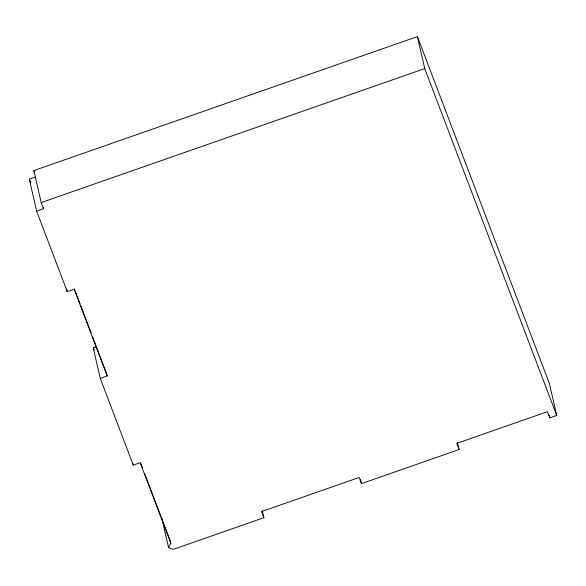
<?xml version="1.0" encoding="UTF-8"?>
<svg xmlns="http://www.w3.org/2000/svg" width="586" height="586" viewBox="0 0 586 586"><rect width="100%" height="100%" fill="white"/><g stroke="black" fill="none" stroke-linecap="round" stroke-linejoin="round"><path stroke-width="0.88" d="M262.235 510.611L263.861 517.716L173.163 549.404L168.541 547.536L170.826 543.266L170.336 541.127L144.735 473.84M170.826 543.266L140.171 462.691L133.264 465.108L100.272 378.402L107.179 375.985L74.195 289.279L67.28 291.696L36.625 211.121L43.54 208.711L41.203 202.573L33.878 170.57L417.415 36.596L549.375 383.427L556.7 415.43L549.793 417.84L547.456 411.702L456.75 443.382L459.087 449.521L361.474 483.618L359.137 477.48L261.524 511.578L263.861 517.716M36.625 211.121L29.3 179.126L35.343 177.016M41.203 202.573L424.74 68.599L417.415 36.596M100.272 378.402L93.277 347.864L96.734 346.656M424.74 68.599L556.7 415.43M33.878 170.57L34.75 172.877M74.349 288.832L80.114 303.988M80.751 305.672L91.006 332.621L90.398 329.962M92.566 336.716L106.374 373.011M140.633 463.065L142.537 468.068M29.3 179.126L30.919 183.389M93.277 347.864L94.207 350.296M549.177 415.174L549.793 417.84M457.49 442.547L459.087 449.521M360.478 479.26L361.474 483.618M161.824 518.207L168.541 547.536M132.854 463.328L133.264 465.108M106.696 373.853L107.179 375.985M66.672 289.03L67.28 291.696M43.21 207.29L43.54 208.711"/></g></svg>
